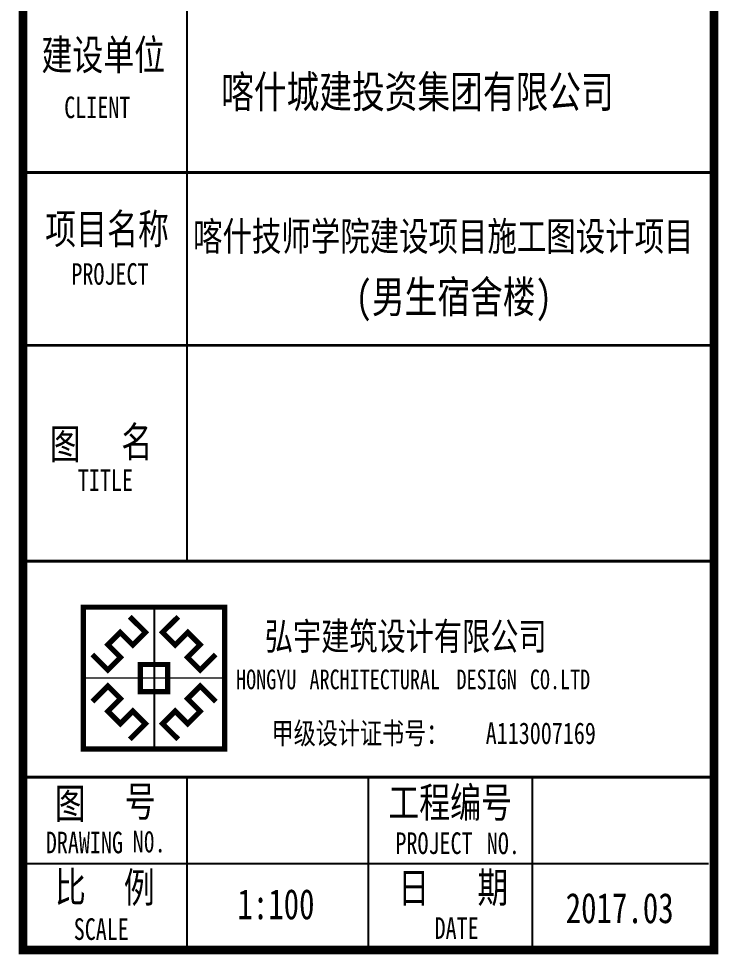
# Model space of a CAD drawing. Extents: x 552102 to 973302, y -80747 to 40012826.
# Drawn here: x 934489 to 942589, y 241788 to 252619 of the extents above; entities that cross this region are included whole.
import ezdxf

# ---------------------------------------------------------------- set-up
doc = ezdxf.new("R2010")
doc.units = 0
doc.header["$LTSCALE"] = 1000
doc.header["$MEASUREMENT"] = 0
doc.layers.add('PUB_TITLE', color=7, linetype='Continuous')
doc.layers.add('TK', color=126, linetype='Continuous')
doc.styles.add('-宋体', font='', dxfattribs={"width": 0.8})
doc.styles.get('-宋体').set_extended_font_data('SimSun')

# ---------------------------------------------------------------- blocks, each defined once
blk = doc.blocks.new('logo')
at = {"color": 6}
blk.add_line((1004, 2011), (1004, 0), dxfattribs=at)
at = {"color": 6, "const_width": 74.6}
for points in [[(0, 2011), (2008, 2011), (2008, 0), (0, 0)], [(809, 1198), (1199, 1198), (1199, 813), (809, 813)]]:
    blk.add_lwpolyline(points, close=True, dxfattribs=at)
at = {"color": 6}
blk.add_lwpolyline([(0, 2011), (2008, 2011), (2008, 0), (0, 0)], close=True, dxfattribs=at)
for points, const_width in [([(1004, 2011), (1004, 0)], 15.2), ([(660, 1874), (883, 1654), (704, 1475), (526, 1653), (350, 1477), (528, 1299), (350, 1120), (129, 1340)], 74.6), ([(1348, 1874), (1125, 1654), (1304, 1475), (1482, 1653), (1658, 1477), (1480, 1299), (1659, 1120), (1879, 1340)], 74.6), ([(0, 1006), (2008, 1006)], 15.2), ([(660, 137), (883, 357), (704, 536), (526, 358), (350, 534), (528, 712), (350, 891), (129, 671)], 74.6), ([(1348, 137), (1125, 357), (1304, 536), (1482, 358), (1658, 534), (1480, 712), (1659, 891), (1879, 671)], 74.6)]:
    blk.add_lwpolyline(points, dxfattribs=dict(at, const_width=const_width))

msp = doc.modelspace()

# ---------------------------------------------------------------- linework, layer by layer
for p, q in [((934539, 241837), (934539, 299237)), ((936439, 246338), (936439, 252838)), ((935739, 246338), (942539, 246338)), ((935739, 243838), (942539, 243838)), ((935739, 243838), (942474, 243838)), ((936439, 241837), (936439, 243838)), ((938539, 241837), (938539, 243838)), ((940439, 241837), (940439, 243838)), ((934539, 242838), (942474, 242838)), ((936739, 242838), (936939, 242838)), ((942539, 241837), (935739, 241837)), ((935739, 241837), (937439, 241837)), ((942539, 241838), (936587, 241838))]:
    msp.add_line(p, q)
at = {"const_width": 34}
for points in [[(934539, 250838), (942539, 250838)], [(934539, 248838), (942539, 248838)], [(934539, 246338), (942539, 246338)], [(934539, 243838), (942539, 243838)]]:
    msp.add_lwpolyline(points, dxfattribs=at)
msp.add_point((942539, 241838))
at = {"layer": 'PUB_TITLE', "const_width": 100}
msp.add_lwpolyline([(934539, 299237), (942539, 299237), (942539, 241838), (934539, 241838)], close=True, dxfattribs=at)

# ---------------------------------------------------------------- block references
at = {"color": 5, "xscale": 0.8162497762823477, "yscale": 0.8162497763405554, "zscale": 0.8162497763138334}
msp.add_blockref('logo', (935236, 244165), dxfattribs=at)

# ---------------------------------------------------------------- texts
at = {"style": '-宋体', "width": 0.75}
for s, height, p in [('建设单位', 350, (934752, 252026)), ('喀什城建投资集团有限公司', 370.27, (936833, 251588)), ('CLIENT', 250, (935016, 251468)), ('项目名称', 350, (934796, 250010)), ('喀什技师学院建设项目施工图设计项目', 333.25, (936507, 249933)), ('PROJECT', 250, (935099, 249539)), ('(男生宿舍楼)', 370.3, (938390, 249214)), ('名', 350, (935677, 247545)), ('图', 350, (934848, 247520)), ('TITLE', 250, (935174, 247153)), ('甲级设计证书号：', 250, (937417, 244222)), ('A113007169', 250, (939896, 244222)), ('图', 350, (934906, 243358)), ('号', 350, (935718, 243382)), ('工程编号', 350, (938768, 243370)), ('DRAWING', 250, (934803, 242957)), ('N0.', 250, (935808, 242967)), ('PROJECT', 250, (938851, 242949)), ('NO.', 250, (939909, 242947)), ('比', 350, (934908, 242392)), ('例', 350, (935706, 242386)), ('日', 350, (938884, 242383)), ('期', 350, (939799, 242386)), ('1:100', 350, (937021, 242193)), ('2017.03', 350, (940822, 242148)), ('SCALE', 250, (935126, 241954)), ('DATE', 250, (939304, 241966))]:
    msp.add_text(s, height=height, dxfattribs=at).set_placement(p)
at = {"layer": 'TK', "color": 9, "style": '-宋体', "width": 0.75}
for s, height, p in [('弘宇建筑设计有限公司', 319, (937338, 245310)), ('HONGYU', 227.8, (937006, 244856, 0)), ('ARCHITECTURAL', 227.85, (937856, 244856, 0)), ('DESIGN', 227.8, (939558, 244856, 0)), ('CO.LTD', 227.8, (940408, 244856, 0))]:
    msp.add_text(s, height=height, dxfattribs=at).set_placement(p)

doc.saveas('drawing.dxf')
